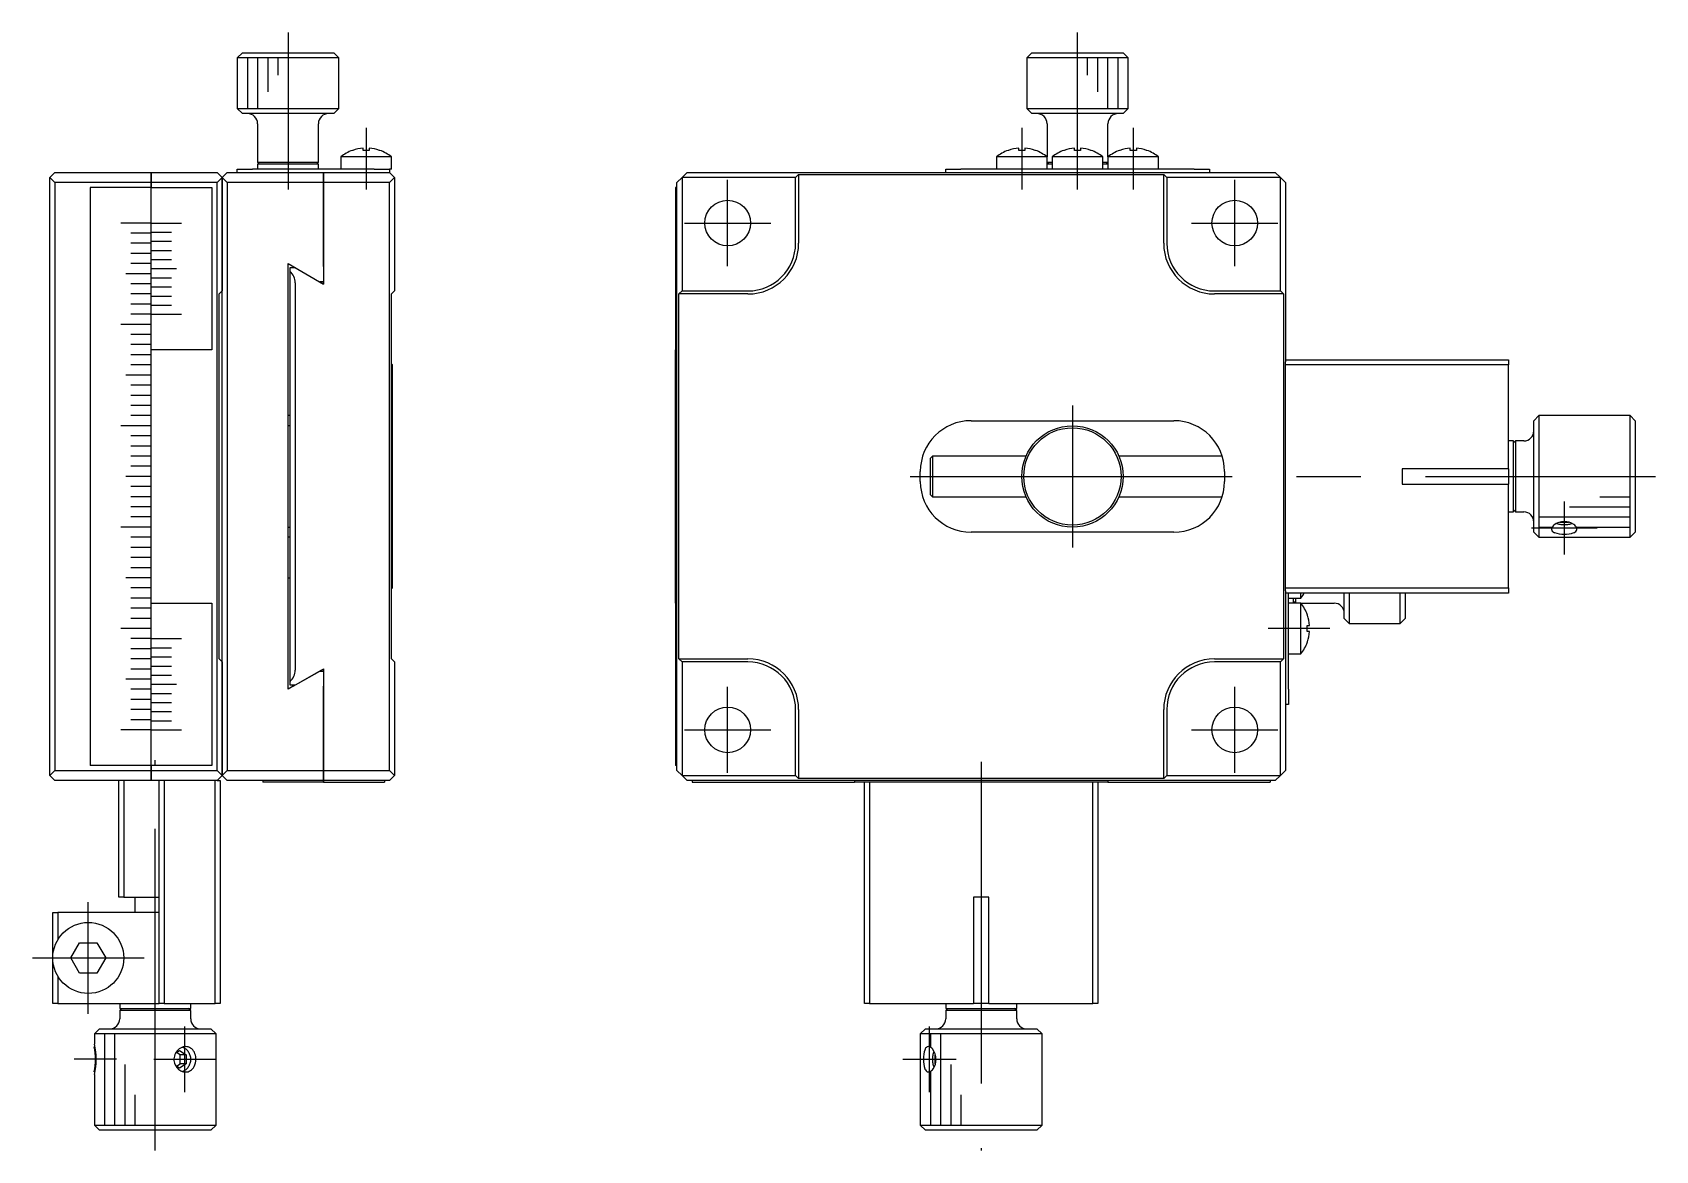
# Model space of a CAD drawing. Extents: x -127 to 232, y -124 to 118.
# Drawn here: x 71.7 to 231.8, y -66.5 to 43.8 of the extents above; entities that cross this region are included whole.
import ezdxf

# ---------------------------------------------------------------- set-up
doc = ezdxf.new("R2010")
doc.units = 0
doc.linetypes.add('CENTER', pattern=[50.8, 31.75, -6.35, 6.35, -6.35])
doc.layers.get('0').update_dxf_attribs({"linetype": 'CONTINUOUS'})
doc.layers.add('CENTER', color=1, linetype='CENTER')

msp = doc.modelspace()

# ---------------------------------------------------------------- linework, layer by layer
at = {"color": 7, "linetype": 'CONTINUOUS'}
for p, q in [((92.41, 41.8), (91.91, 41.3)), ((92.41, 41.8), (101.41, 41.8)), ((101.91, 41.3), (101.41, 41.8)), ((170.26, 41.8), (169.76, 41.3)), ((170.26, 41.8), (174.76, 41.8)), ((174.76, 41.8), (179.26, 41.8)), ((179.76, 41.3), (179.26, 41.8)), ((91.91, 41.3), (91.91, 36.3)), ((101.91, 41.3), (91.91, 41.3)), ((92.91, 41.3), (92.91, 36.3)), ((93.91, 41.3), (93.91, 36.3)), ((94.91, 41.3), (94.91, 37.95)), ((95.91, 41.3), (95.91, 39.6)), ((101.91, 36.3), (101.91, 41.3)), ((169.76, 41.3), (169.76, 36.3)), ((174.76, 41.3), (169.76, 41.3)), ((179.76, 41.3), (174.76, 41.3)), ((175.76, 39.6), (175.76, 41.3)), ((176.76, 37.95), (176.76, 41.3)), ((177.76, 36.3), (177.76, 41.3)), ((178.76, 36.3), (178.76, 41.3)), ((179.76, 36.3), (179.76, 41.3)), ((91.91, 36.3), (101.91, 36.3)), ((91.91, 36.3), (92.41, 35.8)), ((101.41, 35.8), (92.41, 35.8)), ((101.41, 35.8), (101.91, 36.3)), ((169.76, 36.3), (179.76, 36.3)), ((169.76, 36.3), (170.26, 35.8)), ((179.26, 35.8), (170.26, 35.8)), ((179.26, 35.8), (179.76, 36.3)), ((93.91, 34.8), (93.91, 31)), ((99.91, 31), (99.91, 34.8)), ((171.76, 34.8), (171.76, 31.52)), ((177.76, 31.52), (177.76, 34.8)), ((103.29, 32.17), (103.26, 32.17)), ((104.31, 32.17), (104.31, 32.38)), ((104.91, 32.17), (104.31, 32.17)), ((104.91, 32.38), (104.91, 32.17)), ((105.96, 32.17), (105.92, 32.17)), ((167.94, 32.17), (167.91, 32.17)), ((168.96, 32.17), (168.96, 32.38)), ((169.56, 32.17), (168.96, 32.17)), ((169.56, 32.38), (169.56, 32.17)), ((170.61, 32.17), (170.57, 32.17)), ((173.44, 32.17), (173.41, 32.17)), ((174.46, 32.17), (174.46, 32.38)), ((175.06, 32.17), (174.46, 32.17)), ((175.06, 32.38), (175.06, 32.17)), ((176.11, 32.17), (176.07, 32.17)), ((178.94, 32.17), (178.91, 32.17)), ((179.96, 32.17), (179.96, 32.38)), ((180.56, 32.17), (179.96, 32.17)), ((180.56, 32.38), (180.56, 32.17)), ((181.61, 32.17), (181.57, 32.17)), ((93.91, 31), (99.91, 31)), ((93.91, 31), (94.11, 30.8)), ((93.91, 30.8), (93.91, 30.3)), ((99.91, 30.8), (93.91, 30.8)), ((99.71, 30.8), (94.11, 30.8)), ((99.71, 30.8), (99.91, 31)), ((99.91, 30.3), (99.91, 30.8)), ((102.11, 31.52), (102.11, 30.3)), ((107.11, 31.52), (102.11, 31.52)), ((107.11, 30.3), (107.11, 31.52)), ((171.76, 31.52), (166.76, 31.52)), ((166.76, 31.52), (166.76, 30.3)), ((171.76, 30.3), (171.76, 31.52)), ((171.76, 31), (171.96, 30.8)), ((171.76, 31), (172.26, 31)), ((172.26, 30.8), (171.76, 30.8)), ((172.26, 31.52), (172.26, 30.3)), ((177.26, 31.52), (172.26, 31.52)), ((177.26, 30.3), (177.26, 31.52)), ((177.26, 31), (177.76, 31)), ((177.76, 30.8), (177.26, 30.8)), ((177.56, 30.8), (177.76, 31)), ((182.76, 31.52), (177.76, 31.52)), ((177.76, 31.52), (177.76, 30.3)), ((182.76, 30.3), (182.76, 31.52)), ((73.41, 29.5), (73.91, 30)), ((73.41, -29.5), (73.41, 29.5)), ((73.91, 29), (73.41, 29.5)), ((73.91, 30), (83.41, 30)), ((73.91, 29), (73.91, -29)), ((83.41, 29), (73.91, 29)), ((83.41, 30), (89.91, 30)), ((83.41, 29), (83.41, 30)), ((83.41, 30), (83.41, 29)), ((89.91, 29), (83.41, 29)), ((83.41, 29), (83.41, 28.51)), ((83.41, 28.51), (83.41, 29)), ((89.91, 30), (90.41, 29.5)), ((90.41, 29.5), (89.91, 29)), ((89.91, -29), (89.91, 29)), ((90.41, 29.5), (90.91, 30)), ((90.41, 18.3), (90.41, 29.5)), ((90.41, 29.5), (90.41, 18.3)), ((90.91, 29), (90.41, 29.5)), ((90.91, 30), (100.41, 30)), ((90.91, 29), (90.91, -29)), ((100.41, 29), (90.91, 29)), ((91.91, 30.3), (93.41, 30.3)), ((91.91, 30), (91.91, 30.3)), ((105.41, 30.3), (93.41, 30.3)), ((100.41, 30), (106.91, 30)), ((100.41, 29), (100.41, 30)), ((100.41, 30), (100.41, 29)), ((100.41, 29), (100.41, 20.7)), ((100.41, 20.7), (100.41, 29)), ((106.91, 29), (100.41, 29)), ((105.41, 30.3), (106.91, 30.3)), ((106.91, 30.3), (106.91, 30)), ((107.11, 30.3), (106.91, 30.3)), ((106.91, 30), (107.41, 29.5)), ((107.41, 29.5), (106.91, 29)), ((106.91, -29), (106.91, 29)), ((107.41, 29.5), (107.41, 18.3)), ((135.76, 29.5), (135.26, 29)), ((135.26, -29), (135.26, 29)), ((136.26, 30), (135.76, 29.5)), ((135.76, 29.5), (135.76, 18.3)), ((146.96, 29.5), (135.76, 29.5)), ((136.26, 30), (163.26, 30)), ((146.96, 29.5), (147.26, 29.8)), ((146.96, 23), (146.96, 29.5)), ((147.26, 29.8), (183.26, 29.8)), ((147.26, 29.8), (147.26, 23)), ((161.76, 30.3), (163.26, 30.3)), ((161.76, 30), (161.76, 30.3)), ((168.28, 30.3), (163.26, 30.3)), ((163.26, 30), (186.26, 30)), ((163.26, 30), (186.26, 30)), ((170.24, 30.3), (168.28, 30.3)), ((171.76, 30.3), (170.24, 30.3)), ((177.76, 30.3), (171.76, 30.3)), ((179.28, 30.3), (177.76, 30.3)), ((181.24, 30.3), (179.28, 30.3)), ((186.26, 30.3), (181.24, 30.3)), ((183.26, 23), (183.26, 29.8)), ((183.26, 29.8), (183.56, 29.5)), ((194.76, 29.5), (183.56, 29.5)), ((183.56, 29.5), (183.56, 23)), ((186.26, 30.3), (187.76, 30.3)), ((186.26, 30), (194.26, 30)), ((187.76, 30.3), (187.76, 30)), ((194.76, 29.5), (194.26, 30)), ((194.76, 18.3), (194.76, 29.5)), ((195.26, 29), (194.76, 29.5)), ((195.26, 29), (195.26, 11.3)), ((77.41, 28.5), (77.41, -28.5)), ((83.41, 28.5), (77.41, 28.5)), ((83.41, 28.5), (89.41, 28.5)), ((83.41, 25.01), (83.41, 28.5)), ((83.41, 25.01), (83.41, 28.5)), ((89.41, 28.5), (89.41, 12.5)), ((135.11, 28.5), (135.11, 12.5)), ((135.26, 28.5), (135.11, 28.5)), ((80.91, 25), (80.41, 25)), ((81.41, 25), (80.91, 25)), ((83.41, 25), (81.41, 25)), ((83.41, 25), (83.41, 25.01)), ((83.41, 25), (83.41, 25.01)), ((83.41, 25), (85.41, 25)), ((83.41, 24.99), (83.41, 25)), ((83.41, 24.99), (83.41, 25)), ((83.41, 24.11), (83.41, 24.99)), ((83.41, 24.1), (83.41, 24.99)), ((83.41, 24.1), (83.41, 24.11)), ((83.41, 24.1), (85.41, 24.1)), ((83.41, 24.09), (83.41, 24.1)), ((83.41, 24.01), (83.41, 24.1)), ((83.41, 24), (83.41, 24.09)), ((83.41, 24), (83.41, 24.01)), ((85.41, 25), (85.91, 25)), ((85.91, 25), (86.41, 25)), ((83.41, 24), (81.41, 24)), ((83.41, 23), (81.41, 23)), ((83.41, 23.21), (83.41, 24)), ((83.41, 23.99), (83.41, 24)), ((83.41, 23.2), (83.41, 23.99)), ((83.41, 23.2), (83.41, 23.21)), ((83.41, 23.2), (85.41, 23.2)), ((83.41, 23.19), (83.41, 23.2)), ((83.41, 23.01), (83.41, 23.2)), ((83.41, 23), (83.41, 23.19)), ((83.41, 23), (83.41, 23.01)), ((83.41, 22.31), (83.41, 23)), ((83.41, 22.99), (83.41, 23)), ((83.41, 22.3), (83.41, 22.99)), ((83.41, 22), (81.41, 22)), ((83.41, 21), (81.41, 21)), ((83.41, 22.3), (83.41, 22.31)), ((83.41, 22.3), (85.41, 22.3)), ((83.41, 22.29), (83.41, 22.3)), ((83.41, 22.01), (83.41, 22.3)), ((83.41, 22), (83.41, 22.29)), ((83.41, 22), (83.41, 22.01)), ((83.41, 21.41), (83.41, 22)), ((83.41, 21.99), (83.41, 22)), ((83.41, 21.4), (83.41, 21.99)), ((83.41, 21.4), (83.41, 21.41)), ((83.41, 21.4), (85.41, 21.4)), ((83.41, 21.39), (83.41, 21.4)), ((83.41, 21.01), (83.41, 21.4)), ((83.41, 21), (83.41, 21.39)), ((83.41, 21), (83.41, 21.01)), ((83.41, 20.51), (83.41, 21)), ((83.41, 20.99), (83.41, 21)), ((83.41, 20.5), (83.41, 20.99)), ((96.91, -21), (96.91, 21)), ((96.91, 21), (100.41, 18.98)), ((81.41, 20), (80.91, 20)), ((83.41, 20), (81.41, 20)), ((83.41, 20.5), (83.41, 20.51)), ((83.41, 20.5), (85.41, 20.5)), ((83.41, 20.49), (83.41, 20.5)), ((83.41, 20.01), (83.41, 20.5)), ((83.41, 20), (83.41, 20.49)), ((83.41, 20), (83.41, 20.01)), ((83.41, 19.61), (83.41, 20)), ((83.41, 19.99), (83.41, 20)), ((83.41, 19.6), (83.41, 19.99)), ((83.41, 19.6), (83.41, 19.61)), ((83.41, 19.6), (85.41, 19.6)), ((83.41, 19.59), (83.41, 19.6)), ((83.41, 19.01), (83.41, 19.6)), ((83.41, 19), (83.41, 19.59)), ((85.41, 20.5), (85.91, 20.5)), ((97.11, 20.22), (97.11, 20.6)), ((97.11, 20.6), (97.6, 20.6)), ((97.11, -20.22), (97.11, 20.22)), ((100.41, 20.7), (100.41, 18.98)), ((83.41, 19), (81.41, 19)), ((83.41, 18), (81.41, 18)), ((83.41, 19), (83.41, 19.01)), ((83.41, 18.71), (83.41, 19)), ((83.41, 18.99), (83.41, 19)), ((83.41, 18.7), (83.41, 18.99)), ((83.41, 18.7), (83.41, 18.71)), ((83.41, 18.7), (85.41, 18.7)), ((83.41, 18.69), (83.41, 18.7)), ((83.41, 18.01), (83.41, 18.7)), ((83.41, 18), (83.41, 18.69)), ((83.41, 18), (83.41, 18.01)), ((83.41, 17.81), (83.41, 18)), ((83.41, 17.99), (83.41, 18)), ((83.41, 17.8), (83.41, 17.99)), ((83.41, 17.8), (83.41, 17.81)), ((83.41, 17.01), (83.41, 17.8)), ((83.41, 17.8), (85.41, 17.8)), ((83.41, 17.79), (83.41, 17.8)), ((83.41, 17), (83.41, 17.79)), ((90.11, 18), (90.41, 18.3)), ((90.11, -18), (90.11, 18)), ((90.41, -18.3), (90.41, 18.3)), ((97.61, 19.1), (97.61, -19.1)), ((100.41, 19.2), (100.03, 19.2)), ((100.41, 18.98), (100.2, 19.1)), ((107.11, 18), (107.41, 18.3)), ((107.11, -18), (107.11, 18)), ((135.46, 18), (135.76, 18.3)), ((135.46, -18), (135.46, 18)), ((142.26, 18), (135.46, 18)), ((135.76, 18.3), (142.26, 18.3)), ((188.26, 18.3), (194.76, 18.3)), ((195.06, 18), (188.26, 18)), ((194.76, 18.3), (195.06, 18)), ((195.06, 18), (195.06, -18)), ((83.41, 17), (81.41, 17)), ((83.41, 17), (83.41, 17.01)), ((83.41, 16.91), (83.41, 17)), ((83.41, 16.99), (83.41, 17)), ((83.41, 16.9), (83.41, 16.99)), ((83.41, 16.9), (83.41, 16.91)), ((83.41, 16.9), (85.41, 16.9)), ((83.41, 16.89), (83.41, 16.9)), ((83.41, 16.01), (83.41, 16.9)), ((83.41, 16.01), (83.41, 16.89)), ((83.41, 16), (83.41, 16.01)), ((83.41, 16), (83.41, 16.01)), ((80.91, 15), (80.41, 15)), ((81.41, 15), (80.91, 15)), ((83.41, 16), (81.41, 16)), ((83.41, 15), (81.41, 15)), ((83.41, 16), (85.41, 16)), ((83.41, 15.99), (83.41, 16)), ((83.41, 15.99), (83.41, 16)), ((83.41, 15), (83.41, 15.99)), ((83.41, 15.01), (83.41, 15.99)), ((83.41, 15), (83.41, 15.01)), ((83.41, 14), (83.41, 15)), ((83.41, 14.99), (83.41, 15)), ((83.41, 14.01), (83.41, 14.99)), ((85.41, 16), (85.91, 16)), ((85.91, 16), (86.41, 16)), ((83.41, 14), (81.41, 14)), ((83.41, 13), (81.41, 13)), ((83.41, 14), (83.41, 14.01)), ((83.41, 13), (83.41, 14)), ((83.41, 13.99), (83.41, 14)), ((83.41, 13.01), (83.41, 13.99)), ((83.41, 13), (83.41, 13.01)), ((83.41, 12.5), (83.41, 13)), ((83.41, 12.99), (83.41, 13)), ((83.41, 12.5), (83.41, 12.99)), ((83.41, 12), (81.41, 12)), ((89.41, 12.5), (83.41, 12.5)), ((83.41, 12.49), (83.41, 12.5)), ((83.41, 12), (83.41, 12.49)), ((83.41, 11), (83.41, 12)), ((135.26, 12.5), (135.11, 12.5)), ((135.11, 12), (135.11, 12.49)), ((135.11, 11), (135.11, 12)), ((195.26, 11.5), (217.26, 11.5)), ((195.26, 11), (195.26, 11.3)), ((217.26, 11.5), (217.26, 11)), ((81.41, 10), (80.91, 10)), ((83.41, 11), (81.41, 11)), ((83.41, 10), (81.41, 10)), ((83.41, 10), (83.41, 11)), ((83.41, 9), (83.41, 10)), ((107.21, 11), (107.11, 11.1)), ((107.21, -11), (107.21, 11)), ((135.11, 10), (135.11, 11)), ((135.11, 9), (135.11, 10)), ((195.26, -11), (195.26, 11)), ((217.26, 11), (195.26, 11)), ((217.26, 0.75), (217.26, 11)), ((83.41, 9), (81.41, 9)), ((83.41, 8), (83.41, 9)), ((135.11, 8), (135.11, 9)), ((83.41, 8), (81.41, 8)), ((83.41, 7), (81.41, 7)), ((83.41, 7), (83.41, 8)), ((83.41, 6), (83.41, 7)), ((135.11, 7), (135.11, 8)), ((135.11, 6), (135.11, 7)), ((80.91, 5), (80.41, 5)), ((81.41, 5), (80.91, 5)), ((83.41, 6), (81.41, 6)), ((83.41, 5), (81.41, 5)), ((83.41, 5), (83.41, 6)), ((83.41, 4), (83.41, 5)), ((97.11, 6), (96.91, 6)), ((97.11, 5), (96.91, 5)), ((135.11, 5), (135.11, 6)), ((135.11, 4), (135.11, 5)), ((164.26, 5.5), (184.26, 5.5)), ((220.26, 6), (219.76, 5.5)), ((219.76, -5.5), (219.76, 5.5)), ((229.26, 6), (220.26, 6)), ((220.26, 6), (220.26, -6)), ((229.26, -6), (229.26, 6)), ((229.76, 5.5), (229.26, 6)), ((229.76, 5.5), (229.76, -5.5)), ((83.41, 4), (81.41, 4)), ((83.41, 3), (83.41, 4)), ((135.11, 3), (135.11, 4)), ((217.76, 3.5), (217.26, 3.5)), ((217.76, -3.5), (217.76, 3.5)), ((217.96, 3.5), (217.76, 3.3)), ((217.76, -3.3), (217.76, 3.3)), ((217.96, 3.5), (217.96, -3.5)), ((218.76, 3.5), (217.96, 3.5)), ((83.41, 3), (81.41, 3)), ((83.41, 2), (81.41, 2)), ((83.41, 2), (83.41, 3)), ((83.41, 1), (83.41, 2)), ((135.11, 2), (135.11, 3)), ((135.11, 1), (135.11, 2)), ((160.46, 2), (160.26, 1.8)), ((160.26, 0.3), (160.26, 1.8)), ((169.67, 2), (160.46, 2)), ((160.46, 2), (160.46, 0.33)), ((169.68, 2), (169.67, 2)), ((169.68, 2), (169.67, 2)), ((189.03, 2), (178.84, 2)), ((178.84, 2), (178.84, 2)), ((178.84, 2), (178.84, 2)), ((81.41, 0), (80.91, 0)), ((83.41, 1), (81.41, 1)), ((83.41, 0), (81.41, 0)), ((83.41, 0), (83.41, 1)), ((83.41, -1), (83.41, 0)), ((135.11, 0), (135.11, 1)), ((135.11, -1), (135.11, 0)), ((159.26, -0.5), (159.26, 0.5)), ((160.26, -1.8), (160.26, 0.3)), ((160.46, 0.33), (160.46, -2)), ((189.26, 0.5), (189.26, -0.5)), ((217.26, 0.75), (206.76, 0.75)), ((206.76, 0.75), (206.76, -0.75)), ((217.26, 0.75), (217.26, -0.75)), ((217.26, 0.75), (217.26, -0.75)), ((83.41, -1), (81.41, -1)), ((83.41, -2), (83.41, -1)), ((135.11, -2), (135.11, -1)), ((206.76, -0.75), (217.26, -0.75)), ((217.26, -11), (217.26, -0.75)), ((83.41, -2), (81.41, -2)), ((83.41, -3), (81.41, -3)), ((83.41, -3), (83.41, -2)), ((83.41, -4), (83.41, -3)), ((135.11, -3), (135.11, -2)), ((135.11, -4), (135.11, -3)), ((160.26, -1.8), (160.46, -2)), ((160.46, -2), (169.67, -2)), ((169.67, -2), (169.68, -2)), ((169.67, -2), (169.68, -2)), ((178.84, -2), (189.03, -2)), ((223.26, -3), (229.26, -3)), ((226.26, -2), (229.26, -2)), ((83.41, -4), (81.41, -4)), ((83.41, -5), (83.41, -4)), ((135.11, -5), (135.11, -4)), ((217.26, -3.5), (217.76, -3.5)), ((217.76, -3.3), (217.96, -3.5)), ((217.96, -3.5), (218.76, -3.5)), ((220.26, -4), (229.26, -4)), ((221.74, -4.8), (221.65, -4.88)), ((222.06, -4.67), (221.97, -4.64)), ((222.15, -4.7), (222.06, -4.67)), ((222.24, -4.73), (222.15, -4.7)), ((222.34, -4.75), (222.24, -4.73)), ((223.19, -4.53), (222.32, -4.53)), ((222.44, -4.76), (222.34, -4.75)), ((222.55, -4.77), (222.44, -4.76)), ((222.65, -4.78), (222.55, -4.77)), ((222.76, -4.78), (222.65, -4.78)), ((222.86, -4.78), (222.76, -4.78)), ((222.97, -4.77), (222.86, -4.78)), ((223.07, -4.76), (222.97, -4.77)), ((223.18, -4.75), (223.07, -4.76)), ((223.27, -4.73), (223.18, -4.75)), ((223.37, -4.7), (223.27, -4.73)), ((223.46, -4.67), (223.37, -4.7)), ((223.55, -4.64), (223.46, -4.67)), ((223.79, -4.81), (223.7, -4.73)), ((80.91, -5), (80.41, -5)), ((81.41, -5), (80.91, -5)), ((83.41, -5), (81.41, -5)), ((83.41, -6), (81.41, -6)), ((83.41, -6), (83.41, -5)), ((83.41, -7), (83.41, -6)), ((96.91, -5), (97.11, -5)), ((97.11, -6), (96.91, -6)), ((135.11, -6), (135.11, -5)), ((135.11, -7), (135.11, -6)), ((184.26, -5.5), (164.26, -5.5)), ((219.76, -5.5), (220.26, -6)), ((220.26, -5), (221.52, -5)), ((220.26, -6), (229.26, -6)), ((221.53, -5.07), (221.51, -5.18)), ((221.51, -5.18), (221.51, -5.2)), ((221.51, -5.2), (221.53, -5.31)), ((221.59, -4.96), (221.53, -5.07)), ((221.53, -5.31), (221.58, -5.4)), ((221.58, -5.4), (221.67, -5.48)), ((221.65, -4.88), (221.59, -4.96)), ((221.67, -5.48), (221.79, -5.55)), ((223.71, -5.55), (223.81, -5.5)), ((223.87, -4.89), (223.79, -4.81)), ((223.81, -5.5), (223.91, -5.42)), ((223.93, -4.97), (223.87, -4.89)), ((223.91, -5.42), (223.97, -5.34)), ((223.99, -5.08), (223.93, -4.97)), ((223.95, -5), (229.26, -5)), ((223.97, -5.34), (224.01, -5.24)), ((224.01, -5.2), (223.99, -5.08)), ((224.01, -5.24), (224.01, -5.2)), ((229.26, -6), (229.76, -5.5)), ((83.41, -7), (81.41, -7)), ((83.41, -8), (81.41, -8)), ((83.41, -8), (83.41, -7)), ((83.41, -9), (83.41, -8)), ((135.11, -8), (135.11, -7)), ((135.11, -9), (135.11, -8)), ((83.41, -9), (81.41, -9)), ((83.41, -10), (83.41, -9)), ((135.11, -10), (135.11, -9)), ((81.41, -10), (80.91, -10)), ((83.41, -10), (81.41, -10)), ((83.41, -11), (81.41, -11)), ((83.41, -11), (83.41, -10)), ((83.41, -12), (83.41, -11)), ((96.91, -10), (97.11, -10)), ((107.11, -11.1), (107.21, -11)), ((135.11, -11), (135.11, -10)), ((135.11, -12), (135.11, -11)), ((195.26, -11), (217.26, -11)), ((195.26, -11.3), (195.26, -11)), ((217.26, -11), (217.26, -11.5)), ((83.41, -12), (81.41, -12)), ((83.41, -12.49), (83.41, -12)), ((83.41, -12.5), (83.41, -12.49)), ((83.41, -13), (83.41, -12.5)), ((83.41, -12.99), (83.41, -12.5)), ((83.41, -12.5), (89.41, -12.5)), ((89.41, -12.5), (89.41, -28.5)), ((135.11, -12.49), (135.11, -12)), ((135.11, -12.5), (135.11, -28.5)), ((135.26, -12.5), (135.11, -12.5)), ((195.26, -11.3), (195.26, -29)), ((217.26, -11.5), (195.26, -11.5)), ((195.56, -14.02), (195.56, -11.5)), ((195.56, -12), (196.78, -12)), ((196.78, -12.5), (195.56, -12.5)), ((196.06, -12.5), (196.06, -12)), ((196.06, -12.3), (196.26, -12.5)), ((196.26, -12), (196.26, -12.5)), ((196.78, -12), (196.78, -11.5)), ((196.78, -17.5), (196.78, -12.5)), ((196.78, -12.5), (200.06, -12.5)), ((201.06, -14), (201.06, -11.5)), ((201.56, -11.5), (201.56, -14.5)), ((206.56, -14.5), (206.56, -11.5)), ((207.06, -11.5), (207.06, -14)), ((83.41, -13), (81.41, -13)), ((83.41, -14), (81.41, -14)), ((83.41, -13), (83.41, -12.99)), ((83.41, -14), (83.41, -13)), ((83.41, -13.01), (83.41, -13)), ((83.41, -13.99), (83.41, -13.01)), ((83.41, -14), (83.41, -13.99)), ((83.41, -15), (83.41, -14)), ((83.41, -14.01), (83.41, -14)), ((83.41, -14.99), (83.41, -14.01)), ((195.56, -15.98), (195.56, -14.02)), ((197.42, -13.68), (197.42, -13.65)), ((201.06, -14), (201.56, -14.5)), ((206.56, -14.5), (207.06, -14)), ((80.91, -15), (80.41, -15)), ((81.41, -15), (80.91, -15)), ((83.41, -15), (81.41, -15)), ((83.41, -16), (81.41, -16)), ((83.41, -15), (83.41, -14.99)), ((83.41, -15.99), (83.41, -15)), ((83.41, -15.01), (83.41, -15)), ((83.41, -15.99), (83.41, -15.01)), ((83.41, -16), (83.41, -15.99)), ((83.41, -16), (83.41, -15.99)), ((83.41, -16), (85.41, -16)), ((83.41, -16.01), (83.41, -16)), ((83.41, -16.01), (83.41, -16)), ((85.41, -16), (85.91, -16)), ((85.91, -16), (86.41, -16)), ((195.56, -21), (195.56, -15.98)), ((197.42, -15.3), (197.42, -14.7)), ((197.42, -14.7), (197.64, -14.7)), ((197.64, -15.3), (197.42, -15.3)), ((201.56, -14.5), (206.56, -14.5)), ((83.41, -17), (81.41, -17)), ((83.41, -16.89), (83.41, -16.01)), ((83.41, -16.9), (83.41, -16.01)), ((83.41, -16.9), (83.41, -16.89)), ((83.41, -16.9), (85.41, -16.9)), ((83.41, -16.91), (83.41, -16.9)), ((83.41, -16.99), (83.41, -16.9)), ((83.41, -17), (83.41, -16.91)), ((83.41, -17), (83.41, -16.99)), ((83.41, -17.79), (83.41, -17)), ((83.41, -17.01), (83.41, -17)), ((83.41, -17.8), (83.41, -17.01)), ((195.56, -17.5), (196.78, -17.5)), ((197.42, -16.35), (197.42, -16.32)), ((83.41, -18), (81.41, -18)), ((83.41, -19), (81.41, -19)), ((83.41, -17.8), (83.41, -17.79)), ((83.41, -17.8), (85.41, -17.8)), ((83.41, -17.81), (83.41, -17.8)), ((83.41, -17.99), (83.41, -17.8)), ((83.41, -18), (83.41, -17.81)), ((83.41, -18), (83.41, -17.99)), ((83.41, -18.69), (83.41, -18)), ((83.41, -18.01), (83.41, -18)), ((83.41, -18.7), (83.41, -18.01)), ((83.41, -18.7), (83.41, -18.69)), ((83.41, -18.7), (85.41, -18.7)), ((83.41, -18.71), (83.41, -18.7)), ((83.41, -18.99), (83.41, -18.7)), ((83.41, -19), (83.41, -18.71)), ((83.41, -19), (83.41, -18.99)), ((83.41, -19.59), (83.41, -19)), ((83.41, -19.01), (83.41, -19)), ((83.41, -19.6), (83.41, -19.01)), ((90.41, -18.3), (90.11, -18)), ((90.41, -29.5), (90.41, -18.3)), ((90.41, -18.3), (90.41, -29.5)), ((97.43, -20.7), (100.03, -19.2)), ((100.2, -19.1), (97.6, -20.6)), ((100.03, -19.2), (100.41, -19.2)), ((100.2, -19.1), (100.41, -18.98)), ((100.41, -18.98), (100.41, -20.7)), ((107.41, -18.3), (107.11, -18)), ((107.41, -18.3), (107.41, -29.5)), ((135.46, -18), (142.26, -18)), ((135.76, -18.3), (135.46, -18)), ((142.26, -18.3), (135.76, -18.3)), ((135.76, -18.3), (135.76, -29.5)), ((188.26, -18), (195.06, -18)), ((194.76, -18.3), (188.26, -18.3)), ((195.06, -18), (194.76, -18.3)), ((194.76, -29.5), (194.76, -18.3)), ((81.41, -20), (80.91, -20)), ((83.41, -20), (81.41, -20)), ((83.41, -19.6), (83.41, -19.59)), ((83.41, -19.6), (85.41, -19.6)), ((83.41, -19.61), (83.41, -19.6)), ((83.41, -19.99), (83.41, -19.6)), ((83.41, -20), (83.41, -19.61)), ((83.41, -20), (83.41, -19.99)), ((83.41, -20.49), (83.41, -20)), ((83.41, -20.01), (83.41, -20)), ((83.41, -20.5), (83.41, -20.01)), ((83.41, -20.5), (83.41, -20.49)), ((83.41, -20.5), (85.41, -20.5)), ((83.41, -20.51), (83.41, -20.5)), ((83.41, -20.99), (83.41, -20.5)), ((83.41, -21), (83.41, -20.51)), ((85.41, -20.5), (85.91, -20.5)), ((97.43, -20.7), (96.91, -21)), ((97.11, -20.6), (97.11, -20.22)), ((97.6, -20.6), (97.11, -20.6)), ((100.41, -20.7), (100.41, -29)), ((100.41, -29), (100.41, -20.7)), ((83.41, -21), (81.41, -21)), ((83.41, -22), (81.41, -22)), ((83.41, -21), (83.41, -20.99)), ((83.41, -21.39), (83.41, -21)), ((83.41, -21.01), (83.41, -21)), ((83.41, -21.4), (83.41, -21.01)), ((83.41, -21.4), (83.41, -21.39)), ((83.41, -21.99), (83.41, -21.4)), ((83.41, -21.4), (85.41, -21.4)), ((83.41, -21.41), (83.41, -21.4)), ((83.41, -22), (83.41, -21.41)), ((83.41, -22), (83.41, -21.99)), ((83.41, -22.29), (83.41, -22)), ((83.41, -22.01), (83.41, -22)), ((83.41, -22.3), (83.41, -22.01)), ((83.41, -22.3), (83.41, -22.29)), ((83.41, -22.3), (85.41, -22.3)), ((83.41, -22.31), (83.41, -22.3)), ((83.41, -22.99), (83.41, -22.3)), ((83.41, -23), (83.41, -22.31)), ((195.56, -21), (195.56, -22.5)), ((83.41, -23), (81.41, -23)), ((83.41, -24), (81.41, -24)), ((83.41, -23), (83.41, -22.99)), ((83.41, -23.19), (83.41, -23)), ((83.41, -23.01), (83.41, -23)), ((83.41, -23.2), (83.41, -23.01)), ((83.41, -23.2), (83.41, -23.19)), ((83.41, -23.2), (85.41, -23.2)), ((83.41, -23.21), (83.41, -23.2)), ((83.41, -23.99), (83.41, -23.2)), ((83.41, -24), (83.41, -23.21)), ((83.41, -24), (83.41, -23.99)), ((83.41, -24.09), (83.41, -24)), ((83.41, -24.01), (83.41, -24)), ((146.96, -29.5), (146.96, -23)), ((147.26, -23), (147.26, -29.8)), ((183.26, -29.8), (183.26, -23)), ((183.56, -23), (183.56, -29.5)), ((195.56, -22.5), (195.26, -22.5)), ((80.91, -25), (80.41, -25)), ((81.41, -25), (80.91, -25)), ((83.41, -25), (81.41, -25)), ((83.41, -24.1), (83.41, -24.01)), ((83.41, -24.1), (83.41, -24.09)), ((83.41, -24.1), (85.41, -24.1)), ((83.41, -24.11), (83.41, -24.1)), ((83.41, -24.99), (83.41, -24.1)), ((83.41, -24.99), (83.41, -24.11)), ((83.41, -25), (83.41, -24.99)), ((83.41, -25), (83.41, -24.99)), ((83.41, -25), (85.41, -25)), ((83.41, -25.01), (83.41, -25)), ((83.41, -25.01), (83.41, -25)), ((83.41, -28.5), (83.41, -25.01)), ((83.41, -28.5), (83.41, -25.01)), ((85.41, -25), (85.91, -25)), ((85.91, -25), (86.41, -25)), ((83.41, -28.5), (77.41, -28.5)), ((89.41, -28.5), (83.41, -28.5)), ((83.41, -28.51), (83.41, -29)), ((83.41, -29), (83.41, -28.51)), ((135.26, -28.5), (135.11, -28.5)), ((73.41, -29.5), (73.91, -29)), ((73.91, -30), (73.41, -29.5)), ((73.91, -29), (83.41, -29)), ((83.41, -30), (73.91, -30)), ((80.21, -41.5), (80.21, -30)), ((80.71, -30), (80.71, -41.5)), ((83.41, -29), (89.91, -29)), ((83.41, -30), (83.41, -29)), ((83.41, -29), (83.41, -30)), ((89.91, -30), (83.41, -30)), ((84.21, -52), (84.21, -30)), ((84.71, -30), (84.71, -52)), ((89.71, -52), (89.71, -30)), ((89.91, -29), (90.41, -29.5)), ((90.41, -29.5), (89.91, -30)), ((89.91, -30), (90.21, -30)), ((90.21, -30), (90.21, -52)), ((90.41, -29.5), (90.91, -29)), ((90.91, -30), (90.41, -29.5)), ((90.91, -29), (100.41, -29)), ((100.41, -30), (90.91, -30)), ((94.41, -30), (94.41, -30.15)), ((100.41, -30.15), (94.41, -30.15)), ((100.41, -29), (106.91, -29)), ((100.41, -30), (100.41, -29)), ((100.41, -29), (100.41, -30)), ((106.91, -30), (100.41, -30)), ((100.41, -30.15), (100.41, -30)), ((100.41, -30), (100.41, -30.15)), ((100.41, -30.15), (106.41, -30.15)), ((106.41, -30), (106.41, -30.15)), ((106.91, -29), (107.41, -29.5)), ((107.41, -29.5), (106.91, -30)), ((135.26, -29), (135.76, -29.5)), ((135.76, -29.5), (146.96, -29.5)), ((135.76, -29.5), (136.26, -30)), ((194.26, -30), (136.26, -30)), ((136.76, -30), (136.76, -30.15)), ((136.76, -30.15), (152.76, -30.15)), ((147.26, -29.8), (146.96, -29.5)), ((183.26, -29.8), (147.26, -29.8)), ((152.76, -30), (152.76, -30.15)), ((153.26, -30.15), (152.77, -30.15)), ((154.26, -30.15), (153.26, -30.15)), ((153.76, -52), (153.76, -30.15)), ((154.26, -30.15), (154.26, -52)), ((155.26, -30.15), (154.26, -30.15)), ((156.26, -30.15), (155.26, -30.15)), ((157.26, -30.15), (156.26, -30.15)), ((158.26, -30.15), (157.26, -30.15)), ((159.26, -30.15), (158.26, -30.15)), ((160.26, -30.15), (159.26, -30.15)), ((161.26, -30.15), (160.26, -30.15)), ((162.26, -30.15), (161.26, -30.15)), ((163.26, -30.15), (162.26, -30.15)), ((164.26, -30.15), (163.26, -30.15)), ((165.26, -30.15), (164.26, -30.15)), ((166.26, -30.15), (165.26, -30.15)), ((167.26, -30.15), (166.26, -30.15)), ((168.26, -30.15), (167.26, -30.15)), ((169.26, -30.15), (168.26, -30.15)), ((170.26, -30.15), (169.26, -30.15)), ((171.26, -30.15), (170.26, -30.15)), ((172.26, -30.15), (171.26, -30.15)), ((173.26, -30.15), (172.26, -30.15)), ((174.26, -30.15), (173.26, -30.15)), ((175.26, -30.15), (174.26, -30.15)), ((176.26, -30.15), (175.26, -30.15)), ((176.26, -52), (176.26, -30.15)), ((177.26, -30.15), (176.26, -30.15)), ((176.76, -30.15), (176.76, -52)), ((177.75, -30.15), (177.26, -30.15)), ((177.76, -30), (177.76, -30.15)), ((177.76, -30.15), (193.76, -30.15)), ((183.56, -29.5), (183.26, -29.8)), ((183.56, -29.5), (194.76, -29.5)), ((193.76, -30), (193.76, -30.15)), ((194.26, -30), (194.76, -29.5)), ((194.76, -29.5), (195.26, -29)), ((80.71, -41.5), (80.21, -41.5)), ((80.71, -41.5), (84.21, -41.5)), ((81.81, -41.5), (81.81, -43)), ((164.51, -41.5), (164.51, -52)), ((166.01, -41.5), (164.51, -41.5)), ((166.01, -52), (166.01, -41.5)), ((73.71, -47.5), (73.71, -43)), ((73.71, -43), (74.21, -43)), ((84.21, -43), (74.21, -43)), ((74.21, -43), (74.21, -45.7)), ((75.48, -47.5), (76.34, -46)), ((76.34, -46), (78.07, -46)), ((78.07, -46), (78.94, -47.5)), ((73.71, -52), (73.71, -47.5)), ((76.34, -49), (75.48, -47.5)), ((78.94, -47.5), (78.07, -49)), ((74.21, -49.3), (74.21, -52)), ((78.07, -49), (76.34, -49)), ((74.21, -52), (73.71, -52)), ((74.21, -52), (84.21, -52)), ((80.31, -52), (80.31, -52.5)), ((80.31, -52.5), (83.81, -52.5)), ((80.51, -52.5), (80.31, -52.7)), ((83.81, -52.7), (80.31, -52.7)), ((80.31, -52.7), (80.31, -53.5)), ((83.81, -52.5), (87.31, -52.5)), ((87.31, -52.7), (83.81, -52.7)), ((84.71, -52), (84.21, -52)), ((84.71, -52), (89.71, -52)), ((87.31, -52.7), (87.11, -52.5)), ((87.31, -52.5), (87.31, -52)), ((87.31, -53.5), (87.31, -52.7)), ((90.21, -52), (89.71, -52)), ((154.26, -52), (153.76, -52)), ((154.26, -52), (164.51, -52)), ((161.76, -52), (161.76, -52.5)), ((161.76, -52.5), (168.76, -52.5)), ((161.96, -52.5), (161.76, -52.7)), ((168.76, -52.7), (161.76, -52.7)), ((161.76, -52.7), (161.76, -53.5)), ((161.96, -52.5), (168.56, -52.5)), ((166.01, -52), (164.51, -52)), ((166.01, -52), (164.51, -52)), ((166.01, -52), (176.26, -52)), ((168.76, -52.7), (168.56, -52.5)), ((168.76, -52.5), (168.76, -52)), ((168.76, -53.5), (168.76, -52.7)), ((176.76, -52), (176.26, -52)), ((78.31, -54.5), (77.81, -55)), ((83.81, -55), (77.81, -55)), ((77.81, -55), (77.81, -56)), ((78.31, -54.5), (83.81, -54.5)), ((78.81, -55), (78.81, -64)), ((79.81, -55), (79.81, -64)), ((83.81, -54.5), (89.31, -54.5)), ((89.81, -55), (83.81, -55)), ((89.81, -55), (89.31, -54.5)), ((89.81, -64), (89.81, -55)), ((159.76, -54.5), (159.26, -55)), ((171.26, -55), (159.26, -55)), ((159.26, -55), (159.26, -64)), ((159.76, -54.5), (170.76, -54.5)), ((160.26, -55), (160.26, -56.31)), ((161.26, -55), (161.26, -64)), ((171.26, -55), (170.76, -54.5)), ((171.26, -64), (171.26, -55)), ((85.81, -56.9), (86.21, -56.63)), ((86.26, -57.07), (85.91, -56.83)), ((86.3, -56.39), (86.18, -56.47)), ((86.21, -56.63), (86.86, -57.07)), ((86.26, -57.93), (86.26, -57.07)), ((86.86, -57.07), (86.26, -57.07)), ((86.43, -56.33), (86.3, -56.39)), ((86.56, -56.28), (86.43, -56.33)), ((86.51, -56.3), (86.59, -56.33)), ((86.69, -56.26), (86.56, -56.28)), ((86.59, -56.33), (86.67, -56.37)), ((86.67, -56.37), (86.75, -56.42)), ((86.81, -56.25), (86.69, -56.26)), ((86.75, -56.42), (86.82, -56.47)), ((86.92, -56.26), (86.81, -56.25)), ((86.82, -56.47), (86.89, -56.53)), ((86.86, -57.07), (86.86, -57.93)), ((86.89, -56.53), (86.96, -56.6)), ((87.05, -56.28), (86.92, -56.26)), ((86.96, -56.6), (87.02, -56.67)), ((87.02, -56.67), (87.07, -56.75)), ((87.18, -56.33), (87.05, -56.28)), ((87.07, -56.75), (87.12, -56.83)), ((87.12, -56.83), (87.17, -56.92)), ((87.17, -56.92), (87.2, -57.01)), ((87.3, -56.4), (87.18, -56.33)), ((87.2, -57.01), (87.23, -57.1)), ((87.23, -57.1), (87.26, -57.2)), ((87.26, -57.2), (87.28, -57.3)), ((87.28, -57.3), (87.29, -57.4)), ((87.29, -57.6), (87.28, -57.7)), ((87.29, -57.4), (87.29, -57.5)), ((87.29, -57.5), (87.29, -57.6)), ((87.41, -56.48), (87.3, -56.4)), ((87.51, -56.58), (87.41, -56.48)), ((87.59, -56.69), (87.51, -56.58)), ((87.67, -56.81), (87.59, -56.69)), ((87.73, -56.95), (87.67, -56.81)), ((159.78, -56.41), (159.71, -56.53)), ((159.86, -56.33), (159.78, -56.41)), ((159.95, -56.27), (159.86, -56.33)), ((160.06, -56.25), (159.95, -56.27)), ((160.08, -56.25), (160.06, -56.25)), ((160.18, -56.27), (160.08, -56.25)), ((160.3, -56.33), (160.18, -56.27)), ((160.38, -56.4), (160.3, -56.33)), ((160.46, -56.48), (160.38, -56.4)), ((160.48, -57.39), (160.49, -57.29)), ((160.48, -57.5), (160.48, -57.39)), ((160.48, -57.61), (160.48, -57.5)), ((160.49, -57.71), (160.48, -57.61)), ((160.49, -57.29), (160.5, -57.18)), ((160.5, -57.18), (160.51, -57.08)), ((160.51, -57.08), (160.53, -56.98)), ((160.53, -56.98), (160.56, -56.89)), ((160.56, -56.89), (160.58, -56.8)), ((160.58, -56.8), (160.62, -56.71)), ((160.73, -57.93), (160.73, -57.07)), ((77.81, -59), (77.81, -64)), ((80.81, -58), (80.81, -64)), ((86.21, -58.37), (85.81, -58.1)), ((85.91, -58.17), (86.26, -57.93)), ((86.12, -58.49), (86.24, -58.58)), ((86.86, -57.93), (86.21, -58.37)), ((86.24, -58.58), (86.33, -58.63)), ((86.86, -57.93), (86.26, -57.93)), ((86.33, -58.63), (86.46, -58.69)), ((86.46, -58.69), (86.6, -58.73)), ((86.59, -58.67), (86.51, -58.7)), ((86.67, -58.63), (86.59, -58.67)), ((86.6, -58.73), (86.74, -58.75)), ((86.75, -58.58), (86.67, -58.63)), ((86.74, -58.75), (86.81, -58.75)), ((86.82, -58.53), (86.75, -58.58)), ((86.81, -58.75), (86.91, -58.74)), ((86.89, -58.47), (86.82, -58.53)), ((86.96, -58.4), (86.89, -58.47)), ((86.91, -58.74), (87.05, -58.72)), ((87.02, -58.33), (86.96, -58.4)), ((87.07, -58.25), (87.02, -58.33)), ((87.05, -58.72), (87.17, -58.67)), ((87.12, -58.17), (87.07, -58.25)), ((87.17, -58.08), (87.12, -58.17)), ((87.2, -57.99), (87.17, -58.08)), ((87.17, -58.67), (87.29, -58.61)), ((87.23, -57.9), (87.2, -57.99)), ((87.26, -57.8), (87.23, -57.9)), ((87.28, -57.7), (87.26, -57.8)), ((87.29, -58.61), (87.4, -58.53)), ((87.4, -58.53), (87.49, -58.44)), ((87.49, -58.44), (87.58, -58.33)), ((87.58, -58.33), (87.66, -58.2)), ((159.71, -58.46), (159.76, -58.55)), ((159.76, -58.55), (159.83, -58.65)), ((159.83, -58.65), (159.92, -58.72)), ((159.92, -58.72), (160.02, -58.75)), ((160.02, -58.75), (160.06, -58.75)), ((160.06, -58.75), (160.18, -58.73)), ((160.18, -58.73), (160.29, -58.67)), ((160.26, -58.69), (160.26, -64)), ((160.29, -58.67), (160.37, -58.61)), ((160.37, -58.61), (160.45, -58.53)), ((160.45, -58.53), (160.52, -58.44)), ((160.5, -57.82), (160.49, -57.71)), ((160.51, -57.92), (160.5, -57.82)), ((160.53, -58.02), (160.51, -57.92)), ((160.56, -58.11), (160.53, -58.02)), ((160.58, -58.2), (160.56, -58.11)), ((160.62, -58.29), (160.58, -58.2)), ((162.26, -58), (162.26, -64)), ((81.81, -61), (81.81, -64)), ((163.26, -61), (163.26, -64)), ((77.81, -64), (89.81, -64)), ((77.81, -64), (78.31, -64.5)), ((89.31, -64.5), (89.81, -64)), ((159.26, -64), (171.26, -64)), ((159.26, -64), (159.76, -64.5)), ((170.76, -64.5), (171.26, -64)), ((89.31, -64.5), (78.31, -64.5)), ((170.76, -64.5), (159.76, -64.5))]:
    msp.add_line(p, q, dxfattribs=at)
for centre, radius in [((140.26, 25), 2.25), ((190.26, 25), 2.25), ((174.26, 0), 5), ((174.26, 0), 4.8), ((140.26, -25), 2.25), ((190.26, -25), 2.25), ((77.21, -47.5), 3.5)]:
    msp.add_circle(centre, radius, dxfattribs=at)
for centre, radius, start, end in [((92.91, 34.8), 1, 0, 90), ((100.91, 34.8), 1, 90, 180), ((170.76, 34.8), 1, 0, 90), ((178.76, 34.8), 1, 90, 180), ((104.61, 28.4), 4, 109.7246, 128.6822), ((104.61, 28.4), 3.99, 94.3134, 109.2682), ((104.61, 28.4), 3.99, 70.7318, 85.6866), ((104.61, 28.4), 4, 51.3178, 70.2754), ((169.26, 28.4), 4, 109.7246, 128.6822), ((169.26, 28.4), 3.99, 94.3134, 109.2682), ((169.26, 28.4), 3.99, 70.7318, 85.6866), ((169.26, 28.4), 4, 51.3178, 70.2754), ((174.76, 28.4), 4, 109.7246, 128.6822), ((174.76, 28.4), 3.99, 94.3134, 109.2682), ((174.76, 28.4), 3.99, 70.7318, 85.6866), ((174.76, 28.4), 4, 51.3178, 70.2754), ((180.26, 28.4), 4, 109.7246, 128.6822), ((180.26, 28.4), 3.99, 94.3134, 109.2682), ((180.26, 28.4), 3.99, 70.7318, 85.6866), ((180.26, 28.4), 4, 51.3178, 70.2754), ((142.26, 23), 5, 270, 0), ((142.26, 23), 4.7, 270, 0), ((188.26, 23), 5, 180, 270), ((188.26, 23), 4.7, 180, 270), ((96.11, 19.1), 1.5, 0, 48.1897), ((164.26, 0.5), 5, 90, 180), ((184.26, 0.5), 5, 0, 90), ((218.76, 4.5), 1, 270, 0), ((164.26, -0.5), 5, 180, 270), ((184.26, -0.5), 5, 270, 0), ((218.76, -4.5), 1, 0, 90), ((222.74, -6.1), 1.64, 89.3102, 127.6896), ((222.78, -6.12), 1.67, 56.483, 90.6524), ((222.76, -2.7), 3, 251.1295, 288.4921), ((193.66, -9.5), 4, 321.3178, 330), ((193.66, -15), 4, 19.7246, 38.6822), ((200.06, -13.5), 1, 0, 90), ((193.66, -15), 3.99, 4.3134, 19.2682), ((193.66, -15), 3.99, 340.7318, 355.6866), ((193.66, -15), 4, 321.3178, 340.2754), ((96.11, -19.1), 1.5, 311.8103, 0), ((142.26, -23), 5, 0, 90), ((142.26, -23), 4.7, 0, 90), ((188.26, -23), 5, 90, 180), ((188.26, -23), 4.7, 90, 180), ((79.31, -53.5), 1, 270, 0), ((88.31, -53.5), 1, 180, 270), ((160.76, -53.5), 1, 270, 0), ((169.76, -53.5), 1, 180, 270), ((72.13, -57.5), 5.81, 347.7746, 12.2254), ((86.95, -57.5), 1.29, 126.8097, 230.0299), ((86.31, -57.51), 1.51, 332.8987, 0.4842), ((86.25, -57.5), 1.58, 359.8578, 20.2718), ((162.56, -57.5), 3, 161.1295, 198.4921), ((159.16, -57.48), 1.64, 359.3102, 37.6896), ((159.14, -57.52), 1.67, 326.483, 0.6524)]:
    msp.add_arc(centre, radius, start, end, dxfattribs=at)
at = {"color": 3, "linetype": 'CONTINUOUS'}
msp.add_arc((72, -57.5), 6, 345.5226, 14.4774, dxfattribs=at)
at = {"layer": 'CENTER', "color": 1, "linetype": 'CENTER'}
for p, q in [((96.91, 43.8), (96.91, 28.3)), ((174.76, 28.3), (174.76, 43.8)), ((104.61, 34.38), (104.61, 28.3)), ((169.26, 34.38), (169.26, 28.3)), ((180.26, 34.38), (180.26, 28.3)), ((140.26, 20.75), (140.26, 29.25)), ((190.26, 20.75), (190.26, 29.25)), ((136.01, 25), (144.51, 25)), ((186.01, 25), (194.51, 25)), ((174.26, 7), (174.26, -7)), ((158.26, 0), (231.76, 0)), ((222.76, -2.46), (222.76, -7.71)), ((219.53, -5.08), (225.99, -5.08)), ((199.64, -15), (193.56, -15)), ((140.26, -29.25), (140.26, -20.75)), ((190.26, -29.25), (190.26, -20.75)), ((136.01, -25), (144.51, -25)), ((186.01, -25), (194.51, -25)), ((83.81, -66.5), (83.81, -28)), ((165.26, -28.15), (165.26, -66.5)), ((77.21, -53), (77.21, -42)), ((71.71, -47.5), (82.71, -47.5)), ((86.74, -60.75), (86.74, -54.25)), ((160.18, -60.73), (160.18, -54.27)), ((80, -57.5), (75.81, -57.5)), ((83.66, -57.5), (89.82, -57.5)), ((157.55, -57.5), (162.8, -57.5))]:
    msp.add_line(p, q, dxfattribs=at)

doc.saveas('drawing.dxf')
